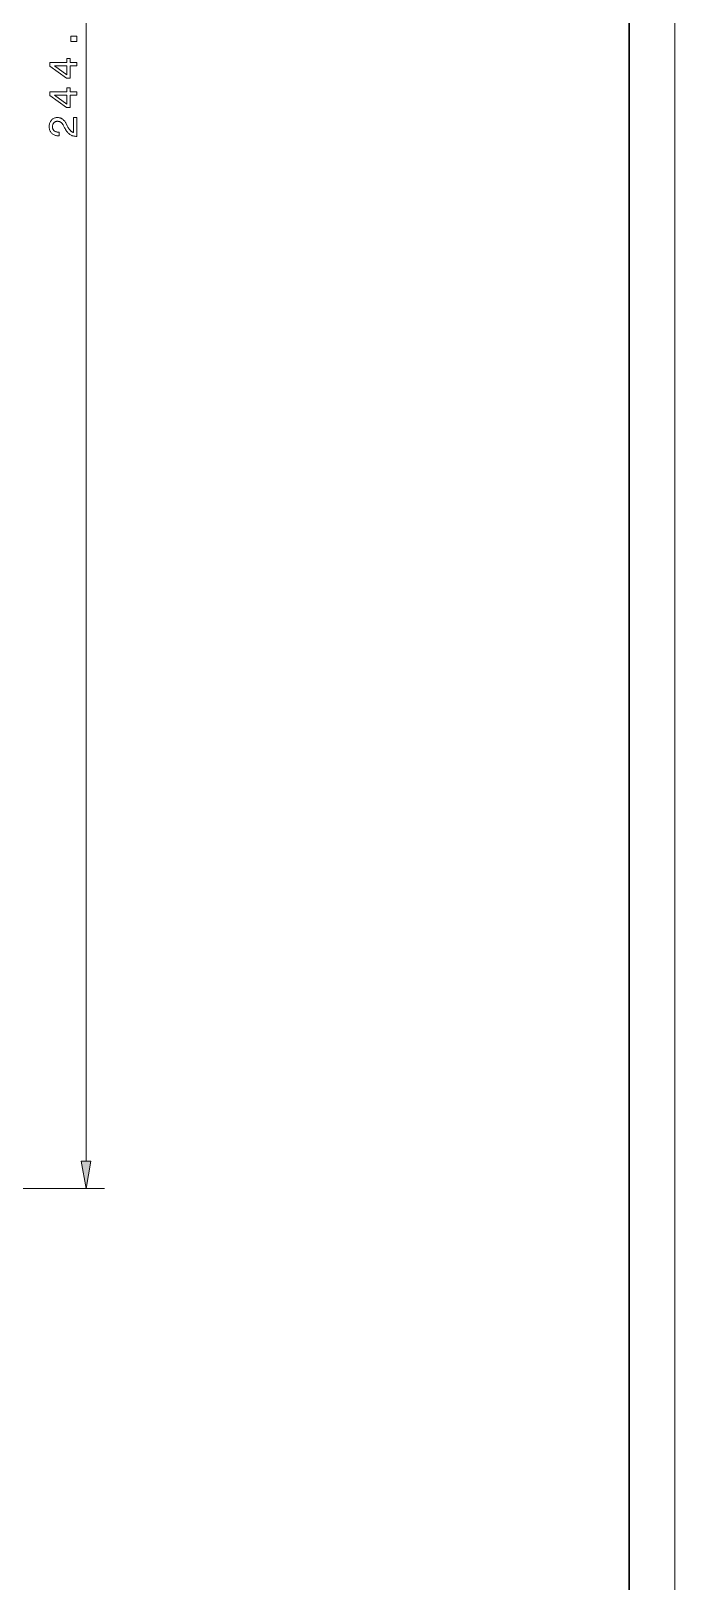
# Model space of a CAD drawing. Extents: x 0 to 297, y 0 to 535.
# Drawn here: x 226.7 to 297, y 91.9 to 261.2 of the extents above; entities that cross this region are included whole.
import ezdxf

# ---------------------------------------------------------------- set-up
doc = ezdxf.new("R2010")
doc.units = 0

msp = doc.modelspace()

# ---------------------------------------------------------------- linework, layer by layer
at = {"color": 7, "lineweight": 13}
for p, q in [((297, 0), (297, 420)), ((232.72, 137.84), (232.72, 376.43)), ((173.14, 134.88), (234.72, 134.88))]:
    msp.add_line(p, q, dxfattribs=at)
at = {"color": 7, "lineweight": 30}
msp.add_line((292, 5), (292, 415), dxfattribs=at)
at = {"color": 7, "lineweight": 13}
for points in [[(231.72, 260.03), (231.07, 260.03), (231.07, 260.62), (231.72, 260.62)], [(231.72, 257.37), (230.97, 257.37), (230.97, 256.05), (230.6, 256.05), (228.78, 257.36), (228.78, 257.75), (230.63, 257.75), (230.63, 258.18), (230.97, 258.18), (230.97, 257.75), (231.72, 257.75)], [(230.63, 256.41), (230.63, 257.37), (229.29, 257.37)], [(231.72, 254.17), (230.97, 254.17), (230.97, 252.85), (230.6, 252.85), (228.78, 254.16), (228.78, 254.56), (230.63, 254.56), (230.63, 254.98), (230.97, 254.98), (230.97, 254.56), (231.72, 254.56)], [(230.63, 253.21), (230.63, 254.17), (229.29, 254.17)], [(231.72, 249.68), (231.7, 249.68), (231.62, 249.68), (231.53, 249.69), (231.45, 249.7), (231.37, 249.71), (231.3, 249.73), (231.22, 249.75), (231.15, 249.78), (231.09, 249.81), (231.02, 249.85), (230.96, 249.89), (230.9, 249.93), (230.84, 249.98), (230.78, 250.04), (230.72, 250.1), (230.66, 250.18), (230.6, 250.25), (230.55, 250.34), (230.49, 250.43), (230.43, 250.53), (230.37, 250.63), (230.23, 250.89), (230.21, 250.93), (230.18, 250.97), (230.15, 251.01), (230.13, 251.05), (230.1, 251.09), (230.07, 251.12), (230.04, 251.15), (230.01, 251.18), (229.98, 251.2), (229.95, 251.22), (229.92, 251.24), (229.89, 251.26), (229.85, 251.28), (229.82, 251.29), (229.78, 251.3), (229.75, 251.31), (229.71, 251.32), (229.67, 251.32), (229.63, 251.33), (229.59, 251.33), (229.54, 251.33), (229.5, 251.32), (229.45, 251.31), (229.41, 251.3), (229.37, 251.29), (229.33, 251.27), (229.3, 251.25), (229.27, 251.22), (229.23, 251.2), (229.2, 251.16), (229.17, 251.13), (229.15, 251.09), (229.13, 251.06), (229.11, 251.02), (229.09, 250.97), (229.08, 250.93), (229.07, 250.88), (229.06, 250.83), (229.06, 250.78), (229.06, 250.73), (229.06, 250.67), (229.06, 250.62), (229.07, 250.57), (229.09, 250.53), (229.1, 250.48), (229.12, 250.44), (229.15, 250.4), (229.17, 250.37), (229.21, 250.33), (229.24, 250.3), (229.28, 250.27), (229.32, 250.24), (229.37, 250.22), (229.41, 250.2), (229.46, 250.18), (229.51, 250.17), (229.57, 250.15), (229.63, 250.15), (229.69, 250.14), (229.75, 250.14), (229.79, 250.14), (229.79, 249.75), (229.73, 249.75), (229.63, 249.75), (229.54, 249.76), (229.46, 249.77), (229.38, 249.79), (229.3, 249.82), (229.23, 249.85), (229.16, 249.88), (229.09, 249.92), (229.03, 249.97), (228.98, 250.02), (228.92, 250.07), (228.88, 250.13), (228.83, 250.2), (228.8, 250.27), (228.77, 250.34), (228.74, 250.41), (228.72, 250.49), (228.71, 250.57), (228.7, 250.66), (228.7, 250.75), (228.7, 250.84), (228.71, 250.92), (228.72, 251), (228.74, 251.08), (228.76, 251.15), (228.79, 251.22), (228.82, 251.29), (228.86, 251.35), (228.9, 251.41), (228.94, 251.47), (229, 251.52), (229.05, 251.56), (229.11, 251.61), (229.17, 251.64), (229.23, 251.67), (229.3, 251.7), (229.37, 251.71), (229.44, 251.73), (229.51, 251.74), (229.59, 251.74), (229.65, 251.74), (229.71, 251.73), (229.77, 251.72), (229.83, 251.71), (229.88, 251.7), (229.94, 251.68), (229.99, 251.66), (230.04, 251.64), (230.09, 251.61), (230.13, 251.58), (230.18, 251.54), (230.23, 251.51), (230.27, 251.47), (230.31, 251.42), (230.35, 251.38), (230.39, 251.33), (230.43, 251.27), (230.47, 251.21), (230.5, 251.15), (230.54, 251.09), (230.67, 250.84), (230.7, 250.77), (230.74, 250.7), (230.78, 250.64), (230.81, 250.58), (230.85, 250.53), (230.88, 250.48), (230.91, 250.43), (230.94, 250.39), (230.98, 250.35), (231.01, 250.32), (231.04, 250.29), (231.07, 250.26), (231.1, 250.23), (231.13, 250.21), (231.17, 250.19), (231.2, 250.17), (231.24, 250.15), (231.27, 250.14), (231.31, 250.12), (231.35, 250.11), (231.35, 251.74), (231.72, 251.74)], [(232.2, 137.84), (232.72, 134.88), (233.24, 137.84)]]:
    msp.add_lwpolyline(points, close=True, dxfattribs=at)
msp.add_solid([(232.2, 137.84), (232.72, 134.88), (232.2, 137.84), (233.24, 137.84)], dxfattribs=at)

doc.saveas('drawing.dxf')
